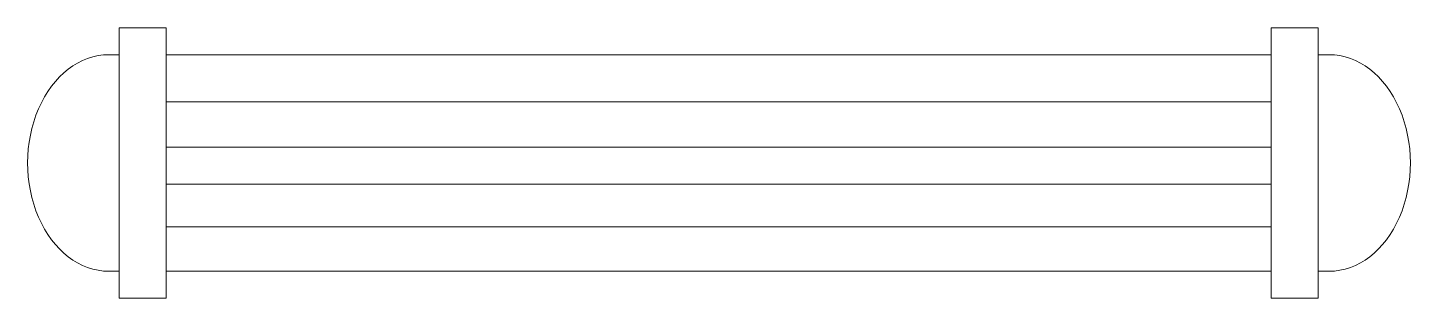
# Model space of a CAD drawing. Extents: x 5039.1 to 5070.9, y 6418.9 to 6425.2.
import ezdxf

# ---------------------------------------------------------------- set-up
doc = ezdxf.new("R2010")
doc.units = 0
doc.layers.add('二层', color=7, linetype='Continuous')

msp = doc.modelspace()

# ---------------------------------------------------------------- linework, layer by layer
at = {"layer": '二层', "color": 0, "lineweight": 5}
for p, q in [((5042.252, 6425.152), (5041.169, 6425.152)), ((5041.169, 6425.152), (5041.169, 6418.936)), ((5042.252, 6425.152), (5042.252, 6418.936)), ((5042.252, 6418.936), (5042.252, 6425.152)), ((5067.658, 6425.152), (5067.658, 6418.936)), ((5068.741, 6425.152), (5067.658, 6425.152)), ((5068.741, 6418.936), (5068.741, 6425.152)), ((5041.169, 6424.531), (5040.933, 6424.531)), ((5067.658, 6424.531), (5042.252, 6424.531)), ((5068.996, 6424.531), (5068.741, 6424.531)), ((5067.658, 6423.445), (5042.252, 6423.445)), ((5067.658, 6422.409), (5042.252, 6422.409)), ((5067.658, 6421.556), (5042.252, 6421.556)), ((5067.658, 6420.581), (5042.252, 6420.581)), ((5041.169, 6419.557), (5040.933, 6419.557)), ((5067.658, 6419.557), (5042.252, 6419.557)), ((5068.996, 6419.557), (5068.741, 6419.557)), ((5042.252, 6418.936), (5041.169, 6418.936)), ((5067.658, 6418.936), (5068.741, 6418.936))]:
    msp.add_line(p, q, dxfattribs=at)
at = {"layer": '二层', "color": 0, "lineweight": 5, "extrusion": (0, 0, -1)}
msp.add_ellipse((5040.933, 6422.044), major_axis=(0, -2.487), ratio=0.750435, start_param=0, end_param=3.141593, dxfattribs=at)
at = {"layer": '二层', "color": 0, "lineweight": 5}
msp.add_ellipse((5068.996, 6422.044), major_axis=(0, -2.487), ratio=0.750435, start_param=0, end_param=3.141593, dxfattribs=at)

doc.saveas('drawing.dxf')
